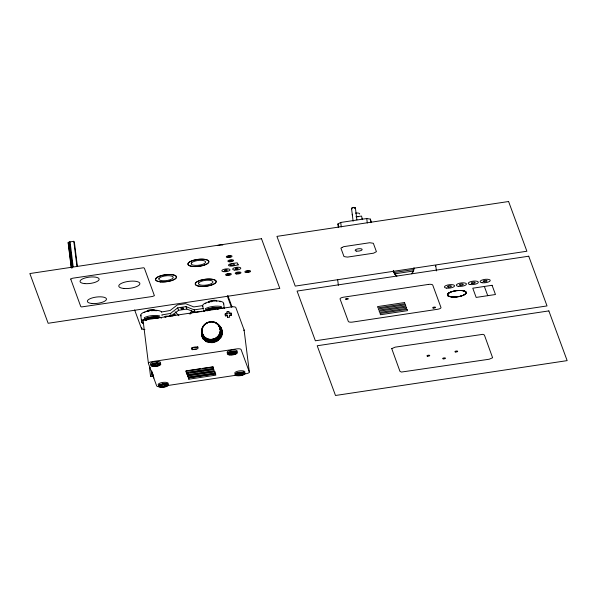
<?xml version="1.0" encoding="UTF-8"?>
<svg xmlns="http://www.w3.org/2000/svg" width="597" height="597" viewBox="0 0 597 597"><rect width="100%" height="100%" fill="white"/><g stroke="black" fill="none" stroke-linecap="round" stroke-linejoin="round"><path stroke-width="0.9" d="M201.652 331.193L202.107 330.447L201.652 331.193L205.435 340.73L203.614 335.775L203.211 335.156L202.831 335.387L204.607 339.738L201.764 332.477L201.674 331.745L202.114 331.678L202.204 332.41L201.764 332.477M211.614 342.738L210.525 339.335L211.301 339.32L212.39 342.723M220.174 330.939L220.636 330.193L220.174 330.939L220.994 333.178M68.125 242.912L69.424 242.001L73.812 241.315L74.521 243.225L77.379 266.225M210.271 342.611L209.248 339.208L210.01 339.305L211.04 342.708M221.091 335.148L220.121 331.432L221.659 334.469M221.8 335.947L220.562 331.484M202.898 306.313L203.129 308.724A10.418 3.44 -7.1 0 0 203.204 309.134M362.088 218.845L362.207 218.345L362.483 219.644M208.972 342.305L208.01 338.909L208.749 339.111L209.711 342.499M220.054 333.477L220.293 332.76L219.868 332.648L219.636 333.365L221.151 336.462M190.174 314.022L191.63 310.761M207.338 339.133L207.532 338.745L206.831 338.447L208.435 342.118M208.01 342.566L208.204 342.178M219.495 334.678L219.838 333.999L219.442 333.827L219.099 334.507L220.599 337.656M207.114 341.559L206.868 341.917L205.741 337.827L206.383 338.215L207.734 341.82M207.234 341.559L206.383 338.215M218.771 335.798L219.211 335.163L218.845 334.939L218.405 335.574L219.868 338.775M206.137 340.79L205.838 341.111L204.764 337.059L205.338 337.536L206.413 341.588M217.815 323.999L216.942 323.85L217.815 323.999L218.368 325.492M217.89 336.805L218.412 336.238L218.084 335.969L217.562 336.536L218.711 339.044M167.145 315.888L165.802 317.052L164.794 316.858L171.414 315.858L178.593 310.298L186.846 309.059L195.115 312.291L201.734 311.298L200.973 311.761M218.218 324.387L217.875 324.671L218.711 324.94L218.218 324.387L219.039 326.626M217.136 338.872L216.592 337.387L217.189 336.887L218.569 340.186M217.972 340.678L216.875 337.701L217.472 337.208M161.974 315.335A10.418 3.44 -7.1 0 0 161.75 314.955L170.518 313.425L177.69 307.865L185.951 306.619L194.219 309.858L203.167 308.515M219.047 325.38L218.666 325.611L219.069 326.231L219.45 325.999L219.047 325.38L220.823 329.723L220.442 329.962M203.234 336.007L203.614 335.775M204.204 339.118L204.584 338.887M220.039 329.343L220.42 329.104M215.733 338.447L216.398 338.036L216.174 337.686L215.51 338.096L216.83 341.432M194.137 311.201L192.727 312.067L194.532 312.276M338.335 227.524L337.895 223.965L340.715 222.457L366.745 218.539L370.327 219.092L371.558 222.442M172.473 316.074L175.421 314.671L173.026 314.194M219.614 327.328L220.017 327.149L219.711 326.477L219.308 326.656L220.875 330.768M204.346 338.454L203.943 338.633L203.637 337.969L204.04 337.783M220.681 330.387L221.084 330.208L221.39 330.88M214.51 339.036L215.047 338.335L214.33 338.656L215.607 342.021M362.095 218.353L361.558 216.077L355.976 216.786A3.761 1.246 -7.1 0 1 358.543 216.711M201.876 333.014L202.301 332.887L202.502 333.596L202.077 333.723L201.876 333.014L203.943 338.633M221.778 332.096L221.353 332.223L221.151 331.514L221.577 331.387L221.778 332.096L219.711 326.477M214.786 341.477L213.845 338.835L213.092 339.051L214.308 342.439M213.211 339.454L213.845 338.835M146.198 320.298L146.884 320.164M393.371 272.628L413.631 269.575M394.333 273.896L413.624 270.993M202.801 305.582L193.853 306.925L185.585 303.686L177.324 304.933L170.152 310.492L161.391 312.022M189.256 313.791L191.1 313.515M226.964 311.776C232.002 311.664 224.644 310.947 227.285 313.858L225.263 313.895L227.285 313.858M231.151 313.276L229.129 313.313L231.151 313.276L231.375 315.104L229.449 315.395L231.375 315.104M225.494 315.731C230.338 314.709 223.823 317.597 225.263 313.895M227.651 317.276L229.673 317.231L229.352 315.149M220.606 329.641L220.517 328.91L220.077 328.977L221.98 333.372L219.45 325.999M203.487 335.41L203.047 335.469L203.137 336.208M221.45 332.701L221.89 332.633M201.764 335.962L203.57 335.686M213.136 340.656L212.592 339.163L211.816 339.283L212.965 342.678M211.868 339.693L212.644 339.581L213.741 342.566M191.906 347.745C207.122 347.327 189.085 345.424 192.13 349.573L197.92 348.708L197.697 346.872M193.876 349.573L196.361 349.2M200.547 368.7L186.137 370.871L186.316 372.334L213.345 368.267L213.159 366.804L202.353 368.431M150.145 367.267A74.394 24.589 -7.1 0 1 149.571 368.446L150.571 376.513L153.511 376.073M188.779 372.886L186.973 373.155L187.16 374.625L214.181 370.558L213.726 369.312L186.704 373.379L187.16 374.625M190.577 372.618L213.099 369.222M213.039 371.647L187.816 375.446L188.003 376.908L215.024 372.841L214.845 371.379M215.689 373.662L188.659 377.729L188.839 379.199L215.868 375.132L215.413 373.886L188.383 377.953L188.839 379.199M167.376 385.572L235.875 375.267M244.098 374.035L245.919 373.759A3.918 1.291 -7.1 0 0 249.322 371.931L244.091 329.94L235.86 307.567A3.918 1.291 -7.1 0 0 231.539 306.903L146.601 319.679A3.918 1.291 -7.1 0 0 143.198 321.507L148.429 363.498L156.668 385.878A3.918 1.291 -7.1 0 0 159.966 386.647M144.899 329.641L141.601 328.865L134.631 309.933M210.517 339.753L211.293 339.745M219.994 332.163L220.427 332.223M209.174 339.626L209.943 339.723M165.473 316.164L167.07 316.485M207.868 339.32L208.614 339.521M205.495 338.186L206.137 338.574M204.465 337.38L205.04 337.857M175.055 311.738L178.899 315.723M484.354 286.456L487.742 295.679M337.895 223.965L338.82 226.479M227.875 295.642L231.994 306.828M227.293 295.993L231.405 307.179M249.322 371.931L241.091 349.558A3.918 1.291 -7.1 0 0 236.77 348.894L151.832 361.678A3.918 1.291 -7.1 0 0 148.429 363.498M218.711 324.94L219.263 326.432M219.345 326.977L221.987 334.663L220.166 329.708M220.465 330.939L221.017 332.432M220.293 332.76L221.666 336.492M219.838 333.999L221.211 337.723M219.211 335.163L220.308 338.148M218.957 337.066L219.502 338.551M218.412 336.238L219.509 339.223M216.398 338.036L217.495 341.021M215.218 338.715L216.323 341.7M209.293 340.603L209.845 342.096M207.532 338.745L208.077 340.238M194.219 309.858L195.115 312.291M201.667 330.454L202.219 331.939M201.674 331.745L202.771 334.723M202.077 333.723L203.637 337.969M202.032 336.708L202.861 338.939M213.345 368.267L212.883 367.028L185.861 371.095L186.316 372.334M215.024 372.841L214.569 371.603L187.54 375.67L188.003 376.908M185.951 306.619L186.846 309.059M177.69 307.865L178.593 310.298M170.518 313.425L171.414 315.858M152.265 372.692L153.198 375.229M153.877 378.035L151.728 370.983M436.422 270.941L435.735 265.464A3.918 1.291 -7.1 0 1 435.452 266.165M370.327 219.092L370.767 222.644M366.745 218.539L367.297 222.987M355.424 208.04L356.887 219.838M351.536 208.51L353.118 221.218M340.715 222.457L341.275 226.897M337.686 279.859L338.372 285.336M231.054 313.022L231.285 314.858M228.897 311.485L229.218 313.567M227.427 315.44L227.741 317.522M225.36 314.149L225.584 315.977M223.688 303.492L224.308 308.448M222.002 330.298L222.345 333.014M221.091 327.813L221.763 333.253M212.592 339.163L212.644 339.581M191.995 347.991L192.227 349.827M140.758 315.112L141.579 321.716M141.668 327.701L141.847 329.171M141.414 327.402L141.601 328.865M73.812 241.315L76.909 266.15M70.065 241.875L73.162 266.71M69.424 242.001L72.521 266.837M68.954 242.143L72.162 267.896M68.565 242.315L71.767 268.068M68.282 242.501L71.379 267.337M68.14 242.695L71.222 267.755M217.338 245.636A4.112 1.358 -7.1 0 1 222.748 245.039M148.011 319.194A4.112 1.358 -7.1 0 1 148.929 318.514M149.668 318.216A4.112 1.358 -7.1 0 1 151.011 317.865M209.786 310.552A4.112 1.358 -7.1 0 1 211.442 308.918M212.786 308.567A4.112 1.358 -7.1 0 1 217.801 309.179M146.922 311.298A4.112 1.358 -7.1 0 1 151.474 309.604A4.112 1.358 -7.1 0 1 155.019 310.738M216.801 301.112A4.112 1.358 -7.1 0 0 212.263 300.418A4.112 1.358 -7.1 0 0 208.689 302.336A9.634 3.186 -7.1 0 1 209.741 302.03M198.525 311.515A1.41 0.47 -7.1 0 1 197.458 311.627M182.652 307.739A1.41 0.47 -7.1 0 1 181.01 307.768M170.563 315.716A1.41 0.47 -7.1 0 1 169.175 315.806M203.48 310.5A10.418 3.44 -7.1 0 1 203.711 310.059M205.256 308.753A10.418 3.44 -7.1 0 1 221.509 306.642M223.435 307.5A10.418 3.44 -7.1 0 1 223.8 307.858M202.607 306.239A10.649 3.522 -7.1 0 1 213.144 301.112A10.649 3.522 -7.1 0 1 223.606 303.933M205.256 303.701A9.634 3.186 -7.1 0 1 205.965 303.313M210.845 301.791A9.634 3.186 -7.1 0 1 211.987 301.597M219.472 301.56A9.634 3.186 -7.1 0 1 220.286 301.746M203.667 311.537A10.649 3.522 -7.1 0 1 212.054 307.977A10.649 3.522 -7.1 0 1 222.659 308.283M203.898 311.53A10.418 3.44 -7.1 0 1 212.099 308.045A10.418 3.44 -7.1 0 1 222.465 308.35M207.54 310.836A7.276 2.403 -7.1 0 1 218.741 308.918M141.705 320.634A10.418 3.44 -7.1 0 1 141.713 319.791M144.25 317.634A10.418 3.44 -7.1 0 1 159.742 315.932M141.056 315.925A10.649 3.522 -7.1 0 1 148.832 310.783A10.649 3.522 -7.1 0 1 161.615 311.977M144.198 312.612A9.634 3.186 -7.1 0 1 145.011 312.246M147.966 311.321A9.634 3.186 -7.1 0 1 149.071 311.089M151.362 310.746A9.634 3.186 -7.1 0 1 156.795 310.716M143.437 323.522A10.649 3.522 -7.1 0 1 146.713 318.119A10.649 3.522 -7.1 0 1 161.541 317.873M143.631 323.455A10.418 3.44 -7.1 0 1 146.832 318.171A10.418 3.44 -7.1 0 1 161.332 317.932M145.407 320.432A7.276 2.403 -7.1 0 1 151.31 318.238A7.276 2.403 -7.1 0 1 158.123 318.522M355.513 213.122A3.761 1.246 -7.1 0 1 359.663 214.054M352.461 215.136A3.761 1.246 -7.1 0 1 352.469 214.248M351.961 208.875A1.955 0.649 -7.1 0 1 352.215 207.95A1.955 0.649 -7.1 0 1 354.902 207.696A1.955 0.649 -7.1 0 1 354.872 208.607M351.902 208.189A1.567 0.515 -7.1 0 1 353.782 207.39A1.567 0.515 -7.1 0 1 354.715 208.092M150.832 364.439A5.119 1.694 -7.1 0 1 155.623 361.573A5.119 1.694 -7.1 0 1 160.227 363.439M155.735 363.894A1.963 0.649 -7.1 0 1 153.944 363.834M159.138 363.14A4.336 1.433 -7.1 0 1 157.287 365.551M155.078 365.879A4.336 1.433 -7.1 0 1 153.996 365.901M153.026 365.812A4.336 1.433 -7.1 0 1 151.429 364.648M151.735 364.252A4.336 1.433 -7.1 0 1 152.31 363.864M153.116 363.513A4.336 1.433 -7.1 0 1 154.093 363.222M156.31 362.894A4.336 1.433 -7.1 0 1 157.392 362.872M158.921 364.491A3.545 1.172 -7.1 0 1 158.459 364.812M157.795 365.095A3.545 1.172 -7.1 0 1 156.996 365.334M152.869 365.401A3.545 1.172 -7.1 0 1 152.205 364.603M152.459 364.282A3.545 1.172 -7.1 0 1 155.28 363.26M156.198 363.163A3.545 1.172 -7.1 0 1 157.869 363.215M158.511 363.372A3.545 1.172 -7.1 0 1 159.175 364.17M234.755 373.304A5.119 1.694 -7.1 0 1 240.539 370.774A5.119 1.694 -7.1 0 1 244.486 372.7M241.3 372.767A1.963 0.649 -7.1 0 1 238.994 373.215M242.613 372.215A4.336 1.433 -7.1 0 1 242.524 374.513M241.546 374.804A4.336 1.433 -7.1 0 1 239.33 375.14M238.248 375.155A4.336 1.433 -7.1 0 1 235.994 373.513M236.569 373.125A4.336 1.433 -7.1 0 1 237.375 372.774M238.352 372.476A4.336 1.433 -7.1 0 1 239.442 372.267M236.681 374.438A3.545 1.172 -7.1 0 1 239.994 372.461A3.545 1.172 -7.1 0 1 243.18 373.752M242.71 374.065A3.545 1.172 -7.1 0 1 242.054 374.356M241.255 374.595A3.545 1.172 -7.1 0 1 239.442 374.864M238.561 374.879A3.545 1.172 -7.1 0 1 237.128 374.662M197.241 371.819A3.522 1.164 -7.1 0 1 197.391 371.61M197.98 371.2A3.522 1.164 -7.1 0 1 198.391 371.013M202.286 370.424A3.522 1.164 -7.1 0 1 203.883 370.819M151.929 372.229A74.394 24.589 -7.1 0 1 150.571 376.513M221.248 330.962A9.395 8.843 -20.2 0 1 221.778 333.029M206.308 341.297A9.395 8.843 -20.2 0 1 205.51 340.566M203.778 337.88A9.395 8.843 -20.2 0 1 203.45 336.865M244.091 329.94A3.918 1.291 -7.1 0 1 243.807 330.634M216.689 323.522A10.447 9.836 -20.2 0 1 221.196 336.253A10.447 9.836 -20.2 0 1 207.965 341.782A10.447 9.836 -20.2 0 1 201.928 329.701M218.39 324.91A10.447 9.836 -20.2 0 1 221.502 336.477M207.055 341.835A10.447 9.836 -20.2 0 1 201.607 332.753M243.352 371.595A1.41 0.47 -7.1 0 1 243.606 371.655M158.481 385.222A5.119 1.694 -7.1 0 1 163.272 382.356A5.119 1.694 -7.1 0 1 167.876 384.222M167.339 384.192A4.336 1.433 -7.1 0 1 163.847 386.543M160.675 386.595A4.336 1.433 -7.1 0 1 159.063 385.811M159.078 385.431A4.336 1.433 -7.1 0 1 160.765 384.296M162.832 383.796A4.336 1.433 -7.1 0 1 166.787 383.923M162.929 384.043A3.545 1.172 -7.1 0 1 166.832 384.64A3.545 1.172 -7.1 0 1 163.757 386.296M161.16 386.334A3.545 1.172 -7.1 0 1 161.235 384.461M227.435 352.917A5.119 1.694 -7.1 0 1 232.226 350.051A5.119 1.694 -7.1 0 1 236.837 351.917M231.793 351.484A4.336 1.433 -7.1 0 1 236.293 351.879A4.336 1.433 -7.1 0 1 234.875 353.73M233.897 354.021A4.336 1.433 -7.1 0 1 232.808 354.237M229.636 354.29A4.336 1.433 -7.1 0 1 228.039 353.125M228.345 352.73A4.336 1.433 -7.1 0 1 229.726 351.991M230.121 354.028A3.545 1.172 -7.1 0 1 229.352 352.536A3.545 1.172 -7.1 0 1 233.964 351.633A3.545 1.172 -7.1 0 1 235.531 352.969M233.606 353.812A3.545 1.172 -7.1 0 1 232.711 353.984M413.699 268.993A10.447 9.836 -20.2 0 1 411.572 273.784M396.998 275.978A10.447 9.836 -20.2 0 1 393.266 270.351M413.982 267.762A10.447 9.836 -20.2 0 1 413.146 272.008M396.498 275.933A10.447 9.836 -20.2 0 1 393.445 270.851M210.987 321.641L210.98 322.067L211.756 322.052L211.771 321.634L210.987 321.641M70.715 279.03L80.744 306.522L81.55 306.94L152.466 296.478L154.399 295.664L144.37 268.172L143.564 267.755L72.647 278.217L70.715 279.03M238.225 264.859L232.673 265.956A3.761 1.246 -7.1 0 1 228.524 265.322A3.761 1.246 -7.1 0 1 231.8 263.568L237.24 262.829L238.225 264.859M391.744 348.633L399.96 371.349L401.415 372.058L489.219 359.23L492.607 357.752L484.391 335.036L482.936 334.327L395.132 347.155L391.744 348.633M447.354 294.642L447.78 294.858L447.354 294.642M456.22 296.896L456.996 296.813L456.22 296.896M456.675 290.635L457.459 290.56L456.675 290.635M465.884 292.739L466.302 292.963L465.884 292.739M201.853 329.163L201.726 329.902L202.159 329.954L202.286 329.216L201.853 329.163M212.345 321.664L212.271 322.082L213.032 322.179L213.107 321.761L212.345 321.664M202.226 327.91L201.987 328.626L202.413 328.738L202.652 328.022L202.226 327.91M213.674 321.865L213.539 322.276L214.278 322.47L214.413 322.067L213.674 321.865M447.541 294.172L447.981 294.149L447.541 294.172M454.936 296.978L455.705 296.933L454.936 296.978M458.033 290.508L458.794 290.47L458.033 290.508M465.817 293.179L466.25 293.157L465.817 293.179M202.786 326.708L202.443 327.387L202.838 327.559L203.181 326.88L202.786 326.708M214.95 322.253L214.756 322.634L215.45 322.94L215.644 322.552L214.95 322.253M158.989 278.403L158.981 278.426A7.276 2.403 -7.1 0 0 167.705 280.396A7.276 2.403 -7.1 0 0 171.414 276.03A7.276 2.403 -7.1 0 0 159.242 278.112L158.989 278.403M191.391 263.038L191.376 263.053A7.276 2.403 -7.1 0 0 200.099 265.023A7.276 2.403 -7.1 0 0 203.816 260.658A7.276 2.403 -7.1 0 0 191.644 262.747L191.391 263.038M198.704 282.926L198.697 282.941A7.276 2.403 -7.1 0 0 207.42 284.918A7.276 2.403 -7.1 0 0 211.137 280.545A7.276 2.403 -7.1 0 0 198.958 282.635L198.704 282.926M203.51 325.589L203.077 326.223L203.443 326.447L203.875 325.813L203.51 325.589M216.144 322.805L215.898 323.164L216.539 323.559L216.793 323.201L216.144 322.805M447.914 293.694L448.34 293.694L447.914 293.694M453.698 296.993L454.436 296.993L453.698 296.993M459.362 290.455L460.1 290.448L459.362 290.455M465.563 293.634L465.981 293.634L465.563 293.634M204.39 324.574L203.868 325.141L204.196 325.417L204.719 324.85L204.39 324.574M205.413 323.686L204.808 324.178L205.092 324.492L205.689 323.999L205.413 323.686M203.913 336.163L203.57 336.447L204.062 336.999L204.405 336.715L203.913 336.163M448.474 293.217L448.131 293.485L448.869 293.239L448.474 293.217M452.519 296.948L453.22 296.985L452.519 296.948M460.638 290.463L461.332 290.5L460.638 290.463M465.13 294.09L464.794 294.366L465.533 294.112L465.13 294.09M206.547 322.94L205.883 323.35L206.114 323.701L206.778 323.29L206.547 322.94M449.198 292.754L448.765 293.015L449.198 292.754M451.429 296.836L452.078 296.91L451.429 296.836M461.832 290.545L462.481 290.62L461.832 290.545M464.533 294.537L464.1 294.806L464.533 294.537M342.223 247.397L340.909 248.165L343.991 256.546L345.708 256.859L347.573 257.091L373.595 253.18L376.423 251.665L373.341 243.285L369.759 242.733L343.73 246.651L342.223 247.397M450.078 292.314L449.556 292.56L450.078 292.314M450.451 296.657L451.026 296.769L450.451 296.657M462.936 290.687L463.511 290.799L462.936 290.687M463.779 294.978L463.257 295.224L463.779 294.978M207.778 322.35L207.234 323.052L207.778 322.35M202.667 334.059L202.264 334.238L202.57 334.91L202.973 334.73L202.667 334.059M451.101 291.896L450.496 292.134L451.101 291.896M449.601 296.425L450.101 296.575L449.601 296.425M463.906 290.896L464.399 291.037L463.906 290.896M462.884 295.388L462.279 295.619L462.884 295.388M452.235 291.523L451.571 291.732L452.235 291.523M448.899 296.142L448.526 296.261L449.302 296.321L448.899 296.142M464.735 291.164L464.354 291.284L465.138 291.336L464.735 291.164M461.862 295.761L461.197 295.97L461.862 295.761M209.077 321.932L208.435 322.552L209.077 321.932M220.203 327.663L219.778 327.783L219.98 328.492L220.405 328.372L220.203 327.663M203.674 336.618L203.249 336.745L203.45 337.454L203.875 337.327L203.674 336.618M453.466 291.202L452.75 291.381L453.466 291.202M448.362 295.806L447.951 295.911L448.362 295.806M465.406 291.485L464.996 291.582L465.406 291.485M460.742 296.105L460.026 296.284L460.742 296.105M454.765 290.926L454.011 291.075L454.765 290.926M447.996 295.433L447.563 295.522L447.996 295.433M465.899 291.851L465.473 291.933L465.899 291.851M459.541 296.396L458.787 296.545L459.541 296.396M261.501 238.703L29.85 273.553L48.148 323.275L279.799 288.418L261.501 238.703M508.592 201.517L276.941 236.375L295.239 286.097L526.89 251.24L508.592 201.517M528.726 256.21L297.075 291.067L315.373 340.79L547.024 305.933L528.726 256.21M428.415 284.426L343.476 297.202A3.918 1.291 -7.1 0 0 340.074 299.03L348.312 321.402A3.918 1.291 -7.1 0 0 352.626 322.067L437.564 309.283A3.918 1.291 -7.1 0 0 440.967 307.462L432.735 285.082A3.918 1.291 -7.1 0 0 428.415 284.426M210.413 321.686L209.696 322.223L210.413 321.686M456.101 290.709L455.332 290.829L456.101 290.709M492.077 285.299L472.772 288.202L476.16 297.418L495.465 294.515L492.077 285.299M447.802 295.03L447.459 295.343L447.802 295.03M466.205 292.261L465.861 292.575L466.205 292.261M404.527 302.552L377.505 306.619L377.961 307.865L404.99 303.798L404.527 302.552M458.28 296.634L457.511 296.746L458.28 296.634M405.37 304.843L378.349 308.903L378.804 310.149L405.826 306.082L405.37 304.843M406.214 307.127L379.185 311.194L379.647 312.44L406.669 308.373L406.214 307.127M407.057 309.418L380.028 313.477L380.483 314.723L407.512 310.656L407.057 309.418M548.852 310.903L317.201 345.76L335.499 395.483L567.15 360.625L548.852 310.903M229.278 261.784A2.895 0.955 -7.1 0 0 233.606 260.471A2.895 0.955 -7.1 0 0 229.293 260.113A2.895 0.955 -7.1 0 0 229.278 261.784M230.024 261.277A1.41 0.463 -7.1 0 0 232.129 260.635A1.41 0.463 -7.1 0 0 230.032 260.464A1.41 0.463 -7.1 0 0 230.024 261.277M230.89 265.486A2.194 0.724 -7.1 0 0 234.397 264.628A2.194 0.724 -7.1 0 0 231.427 264.173A2.194 0.724 -7.1 0 0 230.89 265.486M227.726 257.561A2.895 0.955 -7.1 0 0 232.046 256.247A2.895 0.955 -7.1 0 0 227.741 255.889A2.895 0.955 -7.1 0 0 227.726 257.561M228.464 257.046A1.41 0.463 -7.1 0 0 230.569 256.411A1.41 0.463 -7.1 0 0 228.472 256.232A1.41 0.463 -7.1 0 0 228.464 257.046M234.688 270.075A4.112 1.358 -7.1 0 0 240.822 268.217A4.112 1.358 -7.1 0 0 234.711 267.702A4.112 1.358 -7.1 0 0 234.688 270.075M236.039 269.15A1.41 0.463 -7.1 0 0 238.136 268.516A1.41 0.463 -7.1 0 0 236.039 268.337A1.41 0.463 -7.1 0 0 236.039 269.15M227.002 275.441A2.895 0.955 -7.1 0 0 231.323 274.127A2.895 0.955 -7.1 0 0 227.017 273.769A2.895 0.955 -7.1 0 0 227.002 275.441M227.748 274.926A1.41 0.463 -7.1 0 0 229.845 274.292A1.41 0.463 -7.1 0 0 227.755 274.113A1.41 0.463 -7.1 0 0 227.748 274.926M236.658 273.986A2.895 0.955 -7.1 0 0 240.979 272.68A2.895 0.955 -7.1 0 0 236.666 272.314A2.895 0.955 -7.1 0 0 236.658 273.986M237.397 273.478A1.41 0.463 -7.1 0 0 239.501 272.836A1.41 0.463 -7.1 0 0 237.405 272.665A1.41 0.463 -7.1 0 0 237.397 273.478M246.277 272.538A2.895 0.955 -7.1 0 0 250.598 271.225A2.895 0.955 -7.1 0 0 246.292 270.866A2.895 0.955 -7.1 0 0 246.277 272.538M247.016 272.031A1.41 0.463 -7.1 0 0 249.121 271.389A1.41 0.463 -7.1 0 0 247.024 271.217A1.41 0.463 -7.1 0 0 247.016 272.031M223.875 271.702A4.112 1.358 -7.1 0 0 230.009 269.844A4.112 1.358 -7.1 0 0 223.897 269.329A4.112 1.358 -7.1 0 0 223.875 271.702M225.226 270.777A1.41 0.463 -7.1 0 0 227.33 270.142A1.41 0.463 -7.1 0 0 225.233 269.963A1.41 0.463 -7.1 0 0 225.226 270.777M160.675 281.888A10.649 3.522 -7.1 0 0 176.57 277.068A10.649 3.522 -7.1 0 0 160.727 275.739A10.649 3.522 -7.1 0 0 160.675 281.888M160.794 281.806A10.418 3.44 -7.1 0 0 176.339 277.098A10.418 3.44 -7.1 0 0 160.847 275.799A10.418 3.44 -7.1 0 0 160.794 281.806M200.398 286.403A10.649 3.522 -7.1 0 0 216.293 281.59A10.649 3.522 -7.1 0 0 200.45 280.262A10.649 3.522 -7.1 0 0 200.398 286.403M200.517 286.321A10.418 3.44 -7.1 0 0 216.054 281.612A10.418 3.44 -7.1 0 0 200.562 280.314A10.418 3.44 -7.1 0 0 200.517 286.321M193.077 266.516A10.649 3.522 -7.1 0 0 208.972 261.702A10.649 3.522 -7.1 0 0 193.13 260.374A10.649 3.522 -7.1 0 0 193.077 266.516M193.197 266.434A10.418 3.44 -7.1 0 0 208.741 261.725A10.418 3.44 -7.1 0 0 193.249 260.426A10.418 3.44 -7.1 0 0 193.197 266.434M123.997 288.478A10.649 3.522 -7.1 0 0 139.892 283.665A10.649 3.522 -7.1 0 0 124.057 282.336A10.649 3.522 -7.1 0 0 123.997 288.478M84.789 283.612A9.634 3.186 -7.1 0 0 99.162 279.254A9.634 3.186 -7.1 0 0 84.834 278.053A9.634 3.186 -7.1 0 0 84.789 283.612M92.11 303.5A9.634 3.186 -7.1 0 0 106.482 299.142A9.634 3.186 -7.1 0 0 92.154 297.94A9.634 3.186 -7.1 0 0 92.11 303.5M181.398 308.925A1.41 0.47 -7.1 0 0 183.66 308.373A1.41 0.47 -7.1 0 0 181.749 308.082A1.41 0.47 -7.1 0 0 181.398 308.925M356.64 251.098A3.522 1.164 -7.1 0 0 362.148 249.643A3.522 1.164 -7.1 0 0 357.207 249.009A3.522 1.164 -7.1 0 0 356.64 251.098M152.586 366.439A5.119 1.694 -7.1 0 0 160.772 364.439A5.119 1.694 -7.1 0 0 153.854 363.379A5.119 1.694 -7.1 0 0 152.586 366.439M153.071 366.177A4.336 1.433 -7.1 0 0 159.996 364.491A4.336 1.433 -7.1 0 0 154.145 363.588A4.336 1.433 -7.1 0 0 153.071 366.177M154.481 365.386A1.963 0.649 -7.1 0 0 157.623 364.618A1.963 0.649 -7.1 0 0 154.966 364.215A1.963 0.649 -7.1 0 0 154.481 365.386M153.556 365.924A3.545 1.172 -7.1 0 0 159.22 364.536A3.545 1.172 -7.1 0 0 154.429 363.804A3.545 1.172 -7.1 0 0 153.556 365.924M236.845 375.7A5.119 1.694 -7.1 0 0 245.031 373.692A5.119 1.694 -7.1 0 0 238.106 372.632A5.119 1.694 -7.1 0 0 236.845 375.7M237.33 375.438A4.336 1.433 -7.1 0 0 244.255 373.744A4.336 1.433 -7.1 0 0 238.397 372.849A4.336 1.433 -7.1 0 0 237.33 375.438M238.74 374.64A1.963 0.649 -7.1 0 0 241.875 373.871A1.963 0.649 -7.1 0 0 239.225 373.468A1.963 0.649 -7.1 0 0 238.74 374.64M237.815 375.177A3.545 1.172 -7.1 0 0 243.479 373.789A3.545 1.172 -7.1 0 0 238.688 373.058A3.545 1.172 -7.1 0 0 237.815 375.177M208.517 339.335A9.395 8.843 -20.2 0 0 220.211 328.246A9.395 8.843 -20.2 0 0 204.696 324.492A9.395 8.843 -20.2 0 0 208.517 339.335M160.235 387.222A5.119 1.694 -7.1 0 0 168.421 385.222A5.119 1.694 -7.1 0 0 161.503 384.162A5.119 1.694 -7.1 0 0 160.235 387.222M160.72 386.96A4.336 1.433 -7.1 0 0 167.645 385.274A4.336 1.433 -7.1 0 0 161.794 384.371A4.336 1.433 -7.1 0 0 160.72 386.96M162.13 386.169A1.963 0.649 -7.1 0 0 165.272 385.401A1.963 0.649 -7.1 0 0 162.615 384.998A1.963 0.649 -7.1 0 0 162.13 386.169M161.205 386.699A3.545 1.172 -7.1 0 0 166.869 385.319A3.545 1.172 -7.1 0 0 162.078 384.587A3.545 1.172 -7.1 0 0 161.205 386.699M229.196 354.916A5.119 1.694 -7.1 0 0 237.382 352.909A5.119 1.694 -7.1 0 0 230.457 351.849A5.119 1.694 -7.1 0 0 229.196 354.916M229.681 354.655A4.336 1.433 -7.1 0 0 236.606 352.961A4.336 1.433 -7.1 0 0 230.748 352.066A4.336 1.433 -7.1 0 0 229.681 354.655M231.091 353.857A1.963 0.649 -7.1 0 0 234.225 353.088A1.963 0.649 -7.1 0 0 231.576 352.685A1.963 0.649 -7.1 0 0 231.091 353.857M230.166 354.394A3.545 1.172 -7.1 0 0 235.83 353.006A3.545 1.172 -7.1 0 0 231.039 352.275A3.545 1.172 -7.1 0 0 230.166 354.394M346.051 299.366A1.41 0.47 -7.1 0 0 348.305 298.813A1.41 0.47 -7.1 0 0 346.394 298.522A1.41 0.47 -7.1 0 0 346.051 299.366M433.258 308.052A1.41 0.47 -7.1 0 0 435.519 307.5A1.41 0.47 -7.1 0 0 433.609 307.201A1.41 0.47 -7.1 0 0 433.258 308.052M452.145 297.022A9.395 3.104 -7.1 0 0 466.16 292.776A9.395 3.104 -7.1 0 0 452.19 291.605A9.395 3.104 -7.1 0 0 452.145 297.022M443.213 358.842A1.41 0.47 -7.1 0 0 445.474 358.29A1.41 0.47 -7.1 0 0 443.564 357.999A1.41 0.47 -7.1 0 0 443.213 358.842M455.436 351.961A1.41 0.47 -7.1 0 0 457.69 351.409A1.41 0.47 -7.1 0 0 455.787 351.118A1.41 0.47 -7.1 0 0 455.436 351.961M427.474 356.17A1.41 0.47 -7.1 0 0 429.728 355.618A1.41 0.47 -7.1 0 0 427.825 355.319A1.41 0.47 -7.1 0 0 427.474 356.17M482.025 282.724A5.119 1.694 -7.1 0 0 490.212 280.724A5.119 1.694 -7.1 0 0 483.286 279.665A5.119 1.694 -7.1 0 0 482.025 282.724M483.936 281.709A1.963 0.649 -7.1 0 0 487.07 280.948A1.963 0.649 -7.1 0 0 484.421 280.538A1.963 0.649 -7.1 0 0 483.936 281.709M458.242 286.306A5.119 1.694 -7.1 0 0 466.429 284.306A5.119 1.694 -7.1 0 0 459.503 283.247A5.119 1.694 -7.1 0 0 458.242 286.306M460.153 285.291A1.963 0.649 -7.1 0 0 463.287 284.523A1.963 0.649 -7.1 0 0 460.638 284.12A1.963 0.649 -7.1 0 0 460.153 285.291M470.137 284.515A5.119 1.694 -7.1 0 0 478.316 282.515A5.119 1.694 -7.1 0 0 471.399 281.456A5.119 1.694 -7.1 0 0 470.137 284.515M472.04 283.5A1.963 0.649 -7.1 0 0 475.182 282.732A1.963 0.649 -7.1 0 0 472.526 282.329A1.963 0.649 -7.1 0 0 472.04 283.5M446.355 288.097A5.119 1.694 -7.1 0 0 454.533 286.097A5.119 1.694 -7.1 0 0 447.616 285.03A5.119 1.694 -7.1 0 0 446.355 288.097M448.265 287.082A1.963 0.649 -7.1 0 0 451.399 286.314A1.963 0.649 -7.1 0 0 448.743 285.903A1.963 0.649 -7.1 0 0 448.265 287.082"/></g></svg>
